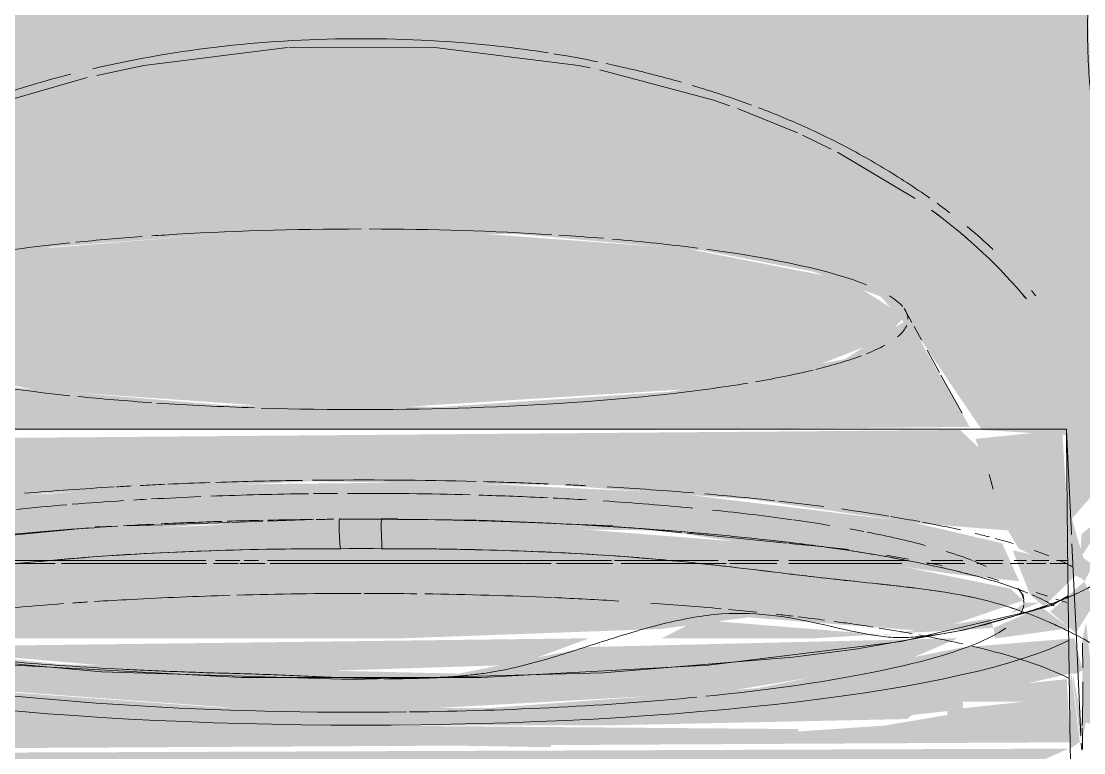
# Model space of a CAD drawing. Header units: millimetres. Extents: x 91786 to 132940, y -1987 to 10096.
# Drawn here: x 120222.26 to 120251.9, y 508.32 to 528.72 of the extents above; entities that cross this region are included whole.
import ezdxf

# ---------------------------------------------------------------- set-up
doc = ezdxf.new("R2010")
doc.units = ezdxf.units.MM
doc.linetypes.add('50_ШТРИХ_ш4_п2_', pattern=[150, 100, -50])
for name, color, linetype, lineweight in [('0-1', 7, 'Continuous', 9), ('A-DETL-2', 7, '50_ШТРИХ_ш4_п2_', 9), ('P-SANR-FIXT', 7, 'Continuous', 9)]:
    doc.layers.add(name, color=color, linetype=linetype, lineweight=lineweight)
doc.layers.add('0-2', color=7, linetype='Continuous', lineweight=9, transparency=0.7)

# ---------------------------------------------------------------- blocks, each defined once
blk = doc.blocks.new('смеситель для раковины - Default-V41-Развертка 1_66-3')
at = {"layer": '0-2'}
h = blk.add_hatch(color=256, dxfattribs=at)
h.paths.add_polyline_path([(-96635.123, 513.255), (-96635.039, 513.586), (-96635.123, 513.272)])
h.paths.add_polyline_path([(-96675.588, 513.513), (-96675.493, 513.838), (-96675.602, 513.654)])
h.paths.add_polyline_path([(-96675.265, 513.703), (-96675.549, 514.511), (-96675.44, 513.819), (-96675.27, 513.706)])
h.paths.add_polyline_path([(-96635.498, 513.736), (-96634.847, 514.747), (-96634.874, 514.907), (-96635.458, 514.416), (-96635.492, 513.847)])
h.paths.add_polyline_path([(-96675.936, 513.863), (-96676.161, 514.298), (-96675.953, 513.884)])
h.paths.add_polyline_path([(-96675.903, 514.127), (-96675.953, 514.587), (-96676.239, 514.41), (-96675.953, 514.16)])
h.paths.add_polyline_path([(-96675.839, 514.646), (-96675.953, 514.876), (-96675.953, 514.707)])
h.paths.add_polyline_path([(-96635.855, 514.709), (-96634.866, 515.835), (-96635.516, 536.962), (-96635.802, 540.343), (-96657.79, 540.57), (-96675.465, 540.218), (-96676.239, 515.326), (-96675.754, 515.276), (-96675.488, 515.697), (-96675.237, 517.323), (-96672.437, 517.609), (-96670.811, 520.41), (-96669.414, 521.431), (-96664.163, 522.43), (-96659.241, 522.806), (-96651.175, 522.783), (-96646.039, 522.33), (-96642.955, 521.742), (-96641.07, 521.047), (-96639.869, 519.727), (-96638.24, 517.323), (-96635.875, 517.181), (-96635.855, 514.747)])
h.paths.add_polyline_path([(-96674.706, 520.183), (-96674.783, 521.313), (-96674.615, 521.12), (-96674.701, 520.235)])
h.paths.add_polyline_path([(-96674.485, 520.44), (-96674.456, 521.554), (-96674.323, 521.31), (-96674.468, 520.531)])
for points in [[(-96655.557, 517.892), (-96646.066, 518.486), (-96642.984, 519.07), (-96640.978, 519.849), (-96640.393, 520.485), (-96641.994, 521.504), (-96646.461, 522.376), (-96652.712, 522.834), (-96659.241, 522.806), (-96664.948, 522.344), (-96668.061, 521.766), (-96670.154, 520.955), (-96670.601, 520.235), (-96669.069, 519.302), (-96664.63, 518.44), (-96657.781, 517.965), (-96656.75, 517.931)], [(-96647.79, 517.323), (-96638.58, 517.409), (-96640.302, 520.41), (-96642.063, 519.298), (-96646.952, 518.388), (-96653.332, 517.965), (-96659.354, 518.016), (-96665.047, 518.486), (-96668.421, 519.142), (-96670.154, 519.864), (-96670.952, 520.187), (-96672.557, 517.323), (-96647.824, 517.323)], [(-96673.707, 514.079), (-96670.467, 514.829), (-96664.29, 515.566), (-96656.933, 515.893), (-96650.021, 515.784), (-96644.623, 515.382), (-96639.954, 514.715), (-96637.5, 514.52), (-96638.277, 516.782), (-96638.85, 517.323), (-96672.711, 517.041), (-96673.613, 514.52), (-96673.7, 514.113)], [(-96673.978, 512.817), (-96668.096, 514.046), (-96659.894, 514.694), (-96647.178, 514.52), (-96639.069, 513.309), (-96637.197, 513.106), (-96637.677, 514.166), (-96640.227, 514.76), (-96646.918, 515.574), (-96653.22, 515.868), (-96661.007, 515.786), (-96666.651, 515.368), (-96671.304, 514.691), (-96673.722, 514.013), (-96673.954, 512.929)], [(-96654.396, 511.515), (-96647.17, 511.777), (-96644.754, 512.098), (-96639.634, 511.701), (-96637.082, 512.571), (-96637.447, 512.901), (-96643.096, 514.057), (-96651.183, 514.694), (-96659.133, 514.698), (-96665.047, 514.394), (-96672.041, 513.308), (-96674.046, 512.504), (-96673.131, 512.073), (-96669.472, 511.515), (-96654.487, 511.515)], [(-96648.763, 509.085), (-96640.329, 509.263), (-96640.185, 509.377), (-96638.769, 509.531), (-96638.769, 509.745), (-96637.068, 509.745), (-96636.996, 510.252), (-96635.804, 510.526), (-96635.589, 510.526), (-96635.427, 510.624), (-96635.658, 511.515), (-96638.769, 511.263), (-96644.529, 510.12), (-96652.019, 509.568), (-96659.368, 509.577), (-96665.921, 510.047), (-96670.736, 510.866), (-96674.002, 511.515), (-96675.677, 511.259), (-96675.459, 510.501), (-96674.837, 510.3), (-96673.789, 510.034), (-96671.16, 509.221), (-96670.229, 509.085), (-96649.144, 509.085)], [(-96655.557, 509.452), (-96645.482, 510.015), (-96640.479, 510.841), (-96638.913, 511.515), (-96649.198, 511.272), (-96652.817, 510.529), (-96663.91, 510.788), (-96668.955, 511.314), (-96672.854, 511.515), (-96672.344, 511.263), (-96666.584, 510.12), (-96658.935, 509.563), (-96658.202, 509.539)], [(-96658.928, 510.529), (-96651.193, 510.776), (-96649.198, 511.515), (-96668.63, 511.273), (-96661.969, 510.687), (-96658.935, 510.529)], [(-96650.259, 508.485), (-96650.259, 508.565), (-96643.36, 508.823), (-96643.36, 508.983), (-96655.839, 509.085), (-96667.753, 509.085), (-96667.753, 508.769), (-96650.841, 508.487)]]:
    blk.add_hatch(color=256, dxfattribs=at).paths.add_polyline_path(points)
h = blk.add_hatch(color=256, dxfattribs=at)
h.paths.add_polyline_path([(-96635.374, 513.1), (-96635.139, 513.567), (-96635.402, 513.746), (-96635.483, 513.994), (-96635.721, 514.828), (-96635.859, 515.081), (-96635.999, 517.323), (-96638.419, 517.076), (-96637.494, 514.491), (-96637.213, 514.016), (-96635.45, 513.18), (-96635.381, 513.108)])
h.paths.add_polyline_path([(-96675.628, 513.499), (-96675.603, 513.664), (-96675.811, 514.031), (-96675.776, 513.674), (-96675.635, 513.506)])
h.paths.add_polyline_path([(-96675.493, 515.389), (-96675.737, 515.02), (-96675.52, 514.978), (-96675.5, 515.288)])
h.paths.add_polyline_path([(-96675.145, 513.614), (-96673.648, 514.356), (-96672.872, 516.706), (-96672.872, 517.323), (-96675.239, 517.041), (-96675.154, 513.621)])
h.paths.add_polyline_path([(-96675.265, 513.699), (-96675.55, 513.892), (-96675.27, 513.702)])
h.paths.add_polyline_path([(-96675.587, 513.916), (-96675.783, 514.536), (-96675.884, 514.279), (-96675.67, 513.972), (-96675.603, 513.927)])
h.paths.add_polyline_path([(-96675.55, 514.491), (-96675.82, 514.806), (-96675.587, 514.511)])
h.paths.add_polyline_path([(-96634.858, 515.37), (-96634.834, 515.453), (-96634.859, 515.436)])
h = blk.add_hatch(color=256, dxfattribs=at)
h.paths.add_polyline_path([(-96636.507, 512.405), (-96635.578, 513.312), (-96636.329, 513.731), (-96637.382, 513.97), (-96636.891, 512.724), (-96636.508, 512.405)])
h.paths.add_polyline_path([(-96674.607, 512.407), (-96673.871, 513.316), (-96674.009, 513.981), (-96675, 513.487), (-96675.268, 513.392), (-96675.02, 512.926), (-96674.631, 512.437)])
h = blk.add_hatch(color=256, dxfattribs=at)
h.paths.add_polyline_path([(-96675.493, 511.664), (-96674.777, 512.62), (-96675.301, 512.932), (-96675.531, 512.932), (-96675.783, 512.895), (-96675.774, 511.957), (-96675.546, 511.72)])
h.paths.add_polyline_path([(-96635.62, 511.665), (-96635.082, 512.511), (-96635.382, 513.096), (-96636.333, 512.259), (-96635.645, 511.686)])
h = blk.add_hatch(color=256, dxfattribs=at)
h.paths.add_polyline_path([(-96637.836, 511.515), (-96635.779, 511.798), (-96636.585, 512.387), (-96637.912, 511.803), (-96637.885, 511.515)])
h.paths.add_polyline_path([(-96675.48, 511.515), (-96673.201, 511.803), (-96674.046, 512.278), (-96674.631, 512.387), (-96675.524, 511.515)])
h = blk.add_hatch(color=256, dxfattribs=at)
h.paths.add_polyline_path([(-96642.931, 511.515), (-96637.912, 511.803), (-96638.015, 512.065), (-96640.923, 511.609), (-96646.157, 512.029), (-96647.17, 511.515), (-96643.36, 511.515)])
h.paths.add_polyline_path([(-96672.635, 511.515), (-96671.423, 511.689), (-96673.201, 511.803), (-96672.638, 511.515)])
h.paths.add_polyline_path([(-96637.44, 512.195), (-96636.634, 512.511), (-96637.067, 512.504), (-96637.406, 512.223)])
h.paths.add_polyline_path([(-96673.673, 512.195), (-96674.483, 512.511), (-96674.508, 512.382), (-96673.764, 512.215)])
h = blk.add_hatch(color=256, dxfattribs=at)
h.paths.add_polyline_path([(-96655.557, 505.93), (-96646.136, 506.349), (-96640.884, 506.99), (-96636.996, 507.912), (-96635.822, 508.438), (-96675.291, 508.291), (-96672.344, 507.339), (-96665.788, 506.417), (-96658.803, 506.014)])
h.paths.add_polyline_path([(-96635.774, 508.438), (-96635.508, 508.618), (-96635.736, 510.526), (-96635.8, 510.241), (-96635.774, 508.439)])
h.paths.add_polyline_path([(-96635.438, 508.69), (-96635.344, 509.161), (-96635.06, 509.098), (-96635.041, 509.371), (-96635.334, 511.962), (-96635.439, 511.454), (-96635.439, 508.77)])
h.paths.add_polyline_path([(-96675.758, 510.246), (-96675.823, 512.008), (-96675.988, 512.02), (-96675.783, 510.28)])
h = blk.add_hatch(color=256, dxfattribs=at)
h.paths.add_polyline_path([(-96675.644, 510.501), (-96675.64, 510.501), (-96675.652, 510.501)])
h.paths.add_polyline_path([(-96635.779, 510.526), (-96635.779, 510.763), (-96635.804, 510.526)])
h = blk.add_hatch(color=256, dxfattribs=at)
h.paths.add_polyline_path([(-96675.395, 508.4), (-96635.777, 508.615), (-96635.871, 510.374), (-96637.068, 510.25), (-96637.068, 509.745), (-96639.199, 509.519), (-96639.199, 509.377), (-96640.884, 509.093), (-96640.884, 509.085), (-96644.736, 508.823), (-96644.815, 508.77), (-96667.753, 508.769), (-96667.753, 509.085), (-96671.84, 509.201), (-96675.611, 510.561), (-96675.644, 509.955), (-96675.432, 508.438)])
h.paths.add_polyline_path([(-96635.508, 508.618), (-96635.44, 509.093), (-96635.701, 510.526), (-96635.692, 510.292), (-96635.504, 508.77)])
at = {"layer": '0-1'}
for p, q in [((-96640.409, 520.708), (-96640.195, 520.322)), ((-96640.132, 520.208), (-96639.927, 519.84)), ((-96639.767, 519.55), (-96639.421, 518.927)), ((-96639.381, 518.854), (-96638.793, 517.795)), ((-96635.877, 517.35), (-96675.237, 517.35)), ((-96638.035, 516.078), (-96637.921, 515.671)), ((-96663.166, 514.599), (-96666.24, 514.297)), ((-96662.343, 514.639), (-96662.976, 514.618)), ((-96661.091, 514.682), (-96662.083, 514.648)), ((-96659.218, 514.745), (-96661.05, 514.683)), ((-96658.296, 514.776), (-96659.178, 514.746)), ((-96656.891, 514.823), (-96658.159, 514.78)), ((-96656.326, 514.842), (-96656.669, 514.831)), ((-96654.541, 514.842), (-96654.978, 514.848)), ((-96652.34, 514.809), (-96654.388, 514.839)), ((-96650.259, 514.721), (-96652.263, 514.806)), ((-96648.531, 514.647), (-96649.941, 514.707)), ((-96646.614, 514.457), (-96648.082, 514.603)), ((-96643.688, 514.167), (-96646.466, 514.443)), ((-96643.044, 514.103), (-96643.627, 514.161)), ((-96641.952, 513.995), (-96643.005, 514.1)), ((-96640.292, 513.719), (-96640.897, 513.832)), ((-96639.348, 513.544), (-96639.776, 513.623)), ((-96637.771, 513.125), (-96638.073, 513.222)), ((-96637.101, 512.757), (-96637.073, 512.581)), ((-96636.412, 512.687), (-96636.721, 512.787)), ((-96635.865, 512.511), (-96636.172, 512.61))]:
    blk.add_line(p, q, dxfattribs=at)
at = {"layer": '0-1', "flags": 128}
for points in [[(-96675.275, 512.695), (-96674.821, 512.428), (-96672.4, 511.751), (-96668.412, 511.086), (-96662.801, 510.58), (-96655.804, 510.366), (-96648.801, 510.552), (-96643.51, 510.989), (-96641.767, 511.211)], [(-96635.833, 512.698), (-96636.296, 512.427), (-96638.719, 511.749), (-96641.767, 511.211)]]:
    blk.add_lwpolyline(points, dxfattribs=at)
at = {"layer": 'P-SANR-FIXT'}
for p, q in [((-96643.386, 525.608), (-96645.062, 526.287)), ((-96642.441, 525.158), (-96643.247, 525.545)), ((-96640.102, 523.779), (-96642.263, 525.067)), ((-96635.876, 517.323), (-96635.829, 516.344)), ((-96635.829, 516.344), (-96635.756, 514.797)), ((-96654.968, 514.834), (-96656.139, 514.834)), ((-96635.756, 514.797), (-96635.738, 514.412)), ((-96656.123, 514.013), (-96655.9, 514.014)), ((-96655.9, 514.014), (-96655.67, 514.014)), ((-96655.67, 514.014), (-96655.44, 514.014)), ((-96659.892, 513.684), (-96668.539, 513.684)), ((-96665.844, 513.603), (-96664.09, 513.603)), ((-96663.913, 513.603), (-96659.868, 513.603)), ((-96659.674, 513.603), (-96658.99, 513.603)), ((-96658.943, 513.684), (-96659.616, 513.684)), ((-96658.946, 513.603), (-96658.234, 513.603)), ((-96658.424, 513.684), (-96658.823, 513.684)), ((-96648.576, 513.684), (-96658.173, 513.684)), ((-96658.096, 513.603), (-96651.048, 513.603)), ((-96651.032, 513.603), (-96650.259, 513.603)), ((-96650.108, 513.603), (-96648.539, 513.603)), ((-96645.595, 513.684), (-96648.488, 513.684)), ((-96648.299, 513.603), (-96645.371, 513.603)), ((-96643.918, 513.684), (-96645.319, 513.684)), ((-96645.269, 513.603), (-96643.956, 513.603)), ((-96640.347, 513.684), (-96643.627, 513.684)), ((-96643.627, 513.603), (-96640.474, 513.603)), ((-96639.764, 513.603), (-96638.713, 513.603)), ((-96638.77, 513.684), (-96639.654, 513.684)), ((-96637.65, 513.684), (-96638.406, 513.684)), ((-96638.384, 513.603), (-96637.661, 513.603)), ((-96637.445, 513.603), (-96637.065, 513.603)), ((-96636.996, 513.684), (-96637.339, 513.684)), ((-96636.996, 513.603), (-96636.452, 513.603)), ((-96636.372, 513.684), (-96636.85, 513.684)), ((-96636.333, 513.603), (-96635.844, 513.603)), ((-96635.845, 513.684), (-96636.157, 513.684))]:
    blk.add_line(p, q, dxfattribs=at)
at = {"layer": 'P-SANR-FIXT', "flags": 128}
for points in [[(-96657.608, 527.99), (-96661.617, 527.49), (-96662.935, 527.211)], [(-96649.164, 527.425), (-96649.496, 527.49), (-96653.504, 527.99), (-96657.572, 527.993)], [(-96645.271, 526.362), (-96645.758, 526.529), (-96648.895, 527.37)], [(-96663.2, 527.148), (-96665.355, 526.529), (-96665.848, 526.36)], [(-96655.44, 514.014), (-96655.21, 514.014), (-96654.986, 514.013)], [(-96635.726, 514.151), (-96635.602, 511.501), (-96635.476, 508.795)], [(-96675.527, 512.766), (-96674.457, 512.33), (-96670.624, 511.425), (-96665.249, 510.768), (-96658.9, 510.42), (-96652.213, 510.42), (-96645.863, 510.768), (-96640.489, 511.425), (-96636.656, 512.33), (-96635.581, 512.768)]]:
    blk.add_lwpolyline(points, dxfattribs=at)
at = {"layer": 'P-SANR-FIXT'}
for centre, major_axis, ratio, start_param, end_param in [((-96655.557, 520.41), (-15.255, 0), 0.165048, 4.712389, 5.079841), ((-96655.557, 520.41), (15.255, 0), 0.165048, 1.214443, 1.555858), ((-96655.557, 520.41), (15.255, 0), 0.165048, 1.98277, 2.119429), ((-96655.557, 520.41), (15.255, 0), 0.165048, 1.938249, 1.963495), ((-96655.557, 520.41), (15.255, 0), 0.165048, 1.111867, 1.2012), ((-96655.557, 520.41), (15.255, 0), 0.165048, 0.907551, 1.093304), ((-96655.557, 520.41), (15.255, 0), 0.165048, 2.13234, 2.344365), ((-96655.557, 520.41), (15.255, 0), 0.165048, 0.392699, 0.886151), ((-96655.557, 520.41), (15.255, 0), 0.165048, 0.140451, 0.261159), ((-96655.557, 520.41), (15.255, 0), 0.165048, 0, 0.118893), ((-96655.557, 520.41), (15.255, 0), 0.165048, 6.086836, 6.216933), ((-96655.557, 520.41), (15.255, 0), 0.165048, 5.890486, 5.991645), ((-96655.557, 520.41), (15.255, 0), 0.165048, 5.694137, 5.86819), ((-96655.557, 520.41), (15.255, 0), 0.165048, 5.518222, 5.685789), ((-96655.557, 520.41), (15.255, 0), 0.165048, 3.939403, 4.150846), ((-96655.557, 520.41), (15.255, 0), 0.165048, 5.301438, 5.497787), ((-96655.557, 520.41), (15.255, 0), 0.165048, 4.167771, 4.31969), ((-96655.557, 520.41), (15.255, 0), 0.165048, 4.528384, 5.301398), ((-96655.557, 520.41), (15.255, 0), 0.165048, 4.329723, 4.516039), ((-96655.557, 512.511), (20.75, 0), 0.164722, 1.837824, 1.87226), ((-96655.557, 512.511), (20.75, 0), 0.164722, 1.775703, 1.833915), ((-96655.557, 512.511), (20.75, 0), 0.164722, 1.649579, 1.767509), ((-96655.557, 512.511), (20.75, 0), 0.164722, 1.415421, 1.63616), ((-96655.557, 512.511), (20.75, 0), 0.164722, 1.316847, 1.405769), ((-96655.557, 512.511), (20.75, 0), 0.164722, 1.263988, 1.29194), ((-96655.557, 512.511), (20.75, 0), 0.164722, 1.909352, 2.040673), ((-96655.557, 512.511), (20.75, 0), 0.164722, 1.884956, 1.906037), ((-96655.557, 512.504), (18.489, 0), 0.165048, 1.650132, 1.7996), ((-96655.557, 512.504), (18.489, 0), 0.165048, 1.606266, 1.642818), ((-96655.557, 512.504), (18.489, 0), 0.165048, 1.405496, 1.591612), ((-96655.557, 512.504), (18.489, 0), 0.165048, 1.285204, 1.392197), ((-96655.557, 512.511), (20.75, 0), 0.164722, 1.107088, 1.233615), ((-96655.557, 512.511), (20.75, 0), 0.164722, 0.981548, 1.090289), ((-96655.557, 512.504), (18.489, 0), 0.165048, 2.030796, 2.117989), ((-96655.557, 512.504), (18.489, 0), 0.165048, 1.937067, 2.021773), ((-96655.557, 512.504), (18.489, 0), 0.165048, 1.90047, 1.920975), ((-96655.557, 512.504), (18.489, 0), 0.165048, 1.815187, 1.892832), ((-96655.557, 512.504), (18.489, 0), 0.165048, 1.224222, 1.27678), ((-96655.557, 512.504), (18.489, 0), 0.165048, 1.046694, 1.196789), ((-96655.557, 512.511), (20.75, 0), 0.164722, 0.899688, 0.974769), ((-96655.557, 512.504), (18.489, 0), 0.165048, 0.86268, 1.011803), ((-96655.557, 512.511), (20.75, 0), 0.164722, 0.782393, 0.868844), ((-96655.557, 512.511), (20.75, 0), 0.164722, 0.721199, 0.778157), ((-96655.557, 512.504), (18.489, 0), 0.165048, 0.785398, 0.860345), ((-96655.557, 512.511), (20.75, 0), 0.164722, 0.633632, 0.71512), ((-96655.557, 512.504), (18.489, 0), 0.165048, 0.709718, 0.741785), ((-96655.557, 512.504), (18.489, 0), 0.165048, 0.552815, 0.70236), ((-96655.557, 512.511), (20.75, 0), 0.164722, 0.56452, 0.599793), ((-96655.557, 512.511), (20.75, 0), 0.164722, 0.502264, 0.55021), ((-96655.557, 512.504), (18.489, 0), 0.165048, 0.397391, 0.489527), ((-96655.557, 512.511), (20.75, 0), 0.164722, 0.390955, 0.439261), ((-96655.557, 512.504), (18.489, 0), 0.165048, 0.338884, 0.392699), ((-96655.557, 512.511), (20.75, 0), 0.164722, 0.318137, 0.351042), ((-96655.557, 512.511), (20.75, 0), 0.164722, 0.297823, 0.314159), ((-96655.557, 512.504), (18.489, 0), 0.165048, 0.042765, 0.131154), ((-96655.557, 509.348), (20.75, 0), 0.164722, 1.947174, 1.969331), ((-96655.557, 509.348), (20.75, 0), 0.164722, 1.885205, 1.9374), ((-96655.557, 509.348), (20.75, 0), 0.164722, 1.747924, 1.884956), ((-96655.557, 509.348), (20.75, 0), 0.164722, 1.570796, 1.738521), ((-96655.557, 509.348), (20.75, 0), 0.164722, 1.495724, 1.566732), ((-96655.557, 509.348), (20.75, 0), 0.164722, 1.311248, 1.485095), ((-96655.557, 509.348), (20.75, 0), 0.164722, 1.21704, 1.309273), ((-96655.557, 512.504), (18.489, 0), 0.165048, 0, 0.025345), ((-96655.557, 509.348), (20.75, 0), 0.164722, 1.98256, 2.13173), ((-96655.557, 509.348), (20.75, 0), 0.164722, 1.065551, 1.170557), ((-96655.557, 509.348), (20.75, 0), 0.164722, 1.009863, 1.054074), ((-96655.557, 512.504), (18.489, 0), 0.165048, 6.179211, 6.265233), ((-96655.557, 509.348), (20.75, 0), 0.164722, 0.951279, 0.978685), ((-96655.557, 509.348), (20.75, 0), 0.164722, 0.898248, 0.942478), ((-96655.557, 509.348), (20.75, 0), 0.164722, 0.849268, 0.881405), ((-96655.557, 509.348), (20.75, 0), 0.164722, 0.81153, 0.847123), ((-96655.557, 509.348), (20.75, 0), 0.164722, 0.736298, 0.80039), ((-96655.557, 512.504), (18.489, 0), 0.165048, 5.890486, 6.049146), ((-96655.557, 512.511), (20.75, 0), 0.164722, 3.455752, 5.969026), ((-96655.557, 512.504), (18.489, 0), 0.165048, 5.497787, 5.890486), ((-96655.557, 509.348), (20.75, 0), 0.164722, 0.694216, 0.72308), ((-96655.557, 509.348), (20.75, 0), 0.164722, 0.628319, 0.694216), ((-96655.557, 509.348), (20.75, 0), 0.164722, 0.314159, 0.607352), ((-96655.557, 512.504), (18.489, 0), 0.165048, 3.926991, 4.781106), ((-96655.557, 512.504), (18.489, 0), 0.165048, 5.259264, 5.497787), ((-96655.557, 512.504), (18.489, 0), 0.165048, 4.785617, 5.243649)]:
    blk.add_ellipse(centre, major_axis=major_axis, ratio=ratio, start_param=start_param, end_param=end_param, dxfattribs=at)
for points, knots in [([(-96634.574, 513.459), (-96634.582, 513.449), (-96634.608, 513.511), (-96634.651, 513.87), (-96634.674, 514.396), (-96634.681, 514.885), (-96634.682, 515.198), (-96634.683, 515.448), (-96634.677, 515.724), (-96634.656, 516.137), (-96634.599, 516.957), (-96634.509, 518.334), (-96634.517, 519.779), (-96634.605, 520.855), (-96634.692, 521.467), (-96634.767, 521.918), (-96634.834, 522.36), (-96634.934, 523.103), (-96635.019, 524.091), (-96635.056, 525.012), (-96635.091, 525.638), (-96635.12, 525.992), (-96635.15, 526.258), (-96635.183, 526.52), (-96635.219, 526.856), (-96635.269, 527.422), (-96635.298, 528.181), (-96635.283, 529.077), (-96635.274, 530.027), (-96635.309, 531.03), (-96635.354, 532.361), (-96635.441, 534.685), (-96635.535, 537.798), (-96635.63, 539.673), (-96635.653, 540.34)], [0, 0, 0, 0, 0.035714, 0.071429, 0.107143, 0.125, 0.133929, 0.142857, 0.151786, 0.160714, 0.178571, 0.214286, 0.25, 0.267857, 0.285714, 0.294643, 0.303571, 0.321429, 0.357143, 0.392857, 0.410714, 0.419643, 0.428571, 0.4375, 0.446429, 0.464286, 0.5, 0.535714, 0.571429, 0.607143, 0.642857, 0.714286, 0.857143, 1, 1, 1, 1]), ([(-96650.343, 527.838), (-96650.805, 527.911), (-96652.519, 528.141), (-96655.557, 528.301), (-96659.394, 528.1), (-96661.857, 527.673), (-96663.045, 527.395)], [0.4236296, 0.4236296, 0.4236296, 0.4236296, 0.4444444, 0.5, 0.5555556, 0.6111111, 0.6111111, 0.6111111, 0.6111111]), ([(-96646.626, 527.02), (-96647.098, 527.155), (-96647.792, 527.336), (-96648.502, 527.494), (-96648.72, 527.54)], [0.36601182, 0.36601182, 0.36601182, 0.36601182, 0.38888889, 0.39899244, 0.39899244, 0.39899244, 0.39899244]), ([(-96663.66, 527.244), (-96664.042, 527.147), (-96664.707, 526.962), (-96665.633, 526.67), (-96666.177, 526.483), (-96666.444, 526.384)], [0.62077077, 0.62077077, 0.62077077, 0.62077077, 0.63888889, 0.65277778, 0.66666667, 0.66666667, 0.66666667, 0.66666667]), ([(-96639.689, 523.785), (-96639.898, 523.933), (-96640.524, 524.356), (-96641.644, 525.03), (-96643.035, 525.732), (-96644.005, 526.134), (-96644.47, 526.31)], [0.23547343, 0.23547343, 0.23547343, 0.23547343, 0.25, 0.27777778, 0.30555556, 0.32988993, 0.32988993, 0.32988993, 0.32988993]), ([(-96637.931, 522.357), (-96637.975, 522.399), (-96638.207, 522.617), (-96638.451, 522.829), (-96638.654, 522.997)], [0.19065292, 0.19065292, 0.19065292, 0.19065292, 0.19444444, 0.21021726, 0.21021726, 0.21021726, 0.21021726]), ([(-96656.137, 514.013), (-96656.154, 514.2), (-96656.171, 514.464), (-96656.175, 514.711), (-96656.167, 514.844), (-96656.152, 514.859), (-96656.139, 514.834)], [0, 0, 0, 0, 0.363636, 0.545455, 0.727273, 1, 1, 1, 1]), ([(-96656.17, 514.517), (-96656.173, 514.588), (-96656.175, 514.711), (-96656.167, 514.844), (-96656.152, 514.859), (-96656.139, 514.834)], [0.3636364, 0.3636364, 0.3636364, 0.3636364, 0.5454545, 0.7272727, 1, 1, 1, 1]), ([(-96656.174, 514.699), (-96656.173, 514.749), (-96656.167, 514.844), (-96656.152, 514.859), (-96656.139, 514.834)], [0.5454545, 0.5454545, 0.5454545, 0.5454545, 0.7272727, 1, 1, 1, 1]), ([(-96656.137, 514.013), (-96656.154, 514.2), (-96656.171, 514.464), (-96656.175, 514.711), (-96656.167, 514.844), (-96656.152, 514.859), (-96656.139, 514.834)], [0, 0, 0, 0, 0.363636, 0.545455, 0.727273, 1, 1, 1, 1]), ([(-96654.995, 514.518), (-96654.997, 514.588), (-96654.998, 514.712), (-96654.99, 514.845), (-96654.978, 514.859), (-96654.968, 514.834)], [0.3636364, 0.3636364, 0.3636364, 0.3636364, 0.5454545, 0.7272727, 1, 1, 1, 1]), ([(-96654.995, 514.518), (-96654.997, 514.588), (-96654.998, 514.712), (-96654.99, 514.845), (-96654.978, 514.859), (-96654.968, 514.834)], [0.3636364, 0.3636364, 0.3636364, 0.3636364, 0.5454545, 0.7272727, 1, 1, 1, 1]), ([(-96654.972, 514.013), (-96654.984, 514.2), (-96654.996, 514.465), (-96654.998, 514.712), (-96654.99, 514.845), (-96654.978, 514.859), (-96654.968, 514.834)], [0, 0, 0, 0, 0.363636, 0.545455, 0.727273, 1, 1, 1, 1]), ([(-96654.972, 514.013), (-96654.984, 514.2), (-96654.996, 514.465), (-96654.998, 514.712), (-96654.99, 514.845), (-96654.978, 514.859), (-96654.968, 514.834)], [0, 0, 0, 0, 0.363636, 0.545455, 0.727273, 1, 1, 1, 1]), ([(-96654.972, 514.013), (-96654.984, 514.2), (-96654.996, 514.465), (-96654.998, 514.712), (-96654.99, 514.845), (-96654.978, 514.859), (-96654.968, 514.834)], [0, 0, 0, 0, 0.363636, 0.545455, 0.727273, 1, 1, 1, 1]), ([(-96636.954, 512.777), (-96637.195, 512.876), (-96637.74, 513.071), (-96638.743, 513.347), (-96639.702, 513.562), (-96640.531, 513.725), (-96641.391, 513.88), (-96642.566, 514.061), (-96644.13, 514.254), (-96645.796, 514.421), (-96649.213, 514.704), (-96652.296, 514.822), (-96654.968, 514.834)], [0.25, 0.25, 0.25, 0.25, 0.3125, 0.375, 0.4375, 0.46875, 0.5, 0.5625, 0.625, 0.6875, 0.75, 1, 1, 1, 1]), ([(-96663.65, 514.553), (-96664.23, 514.51), (-96665.199, 514.43), (-96666.144, 514.337), (-96666.525, 514.296)], [0.25, 0.25, 0.25, 0.25, 0.3125, 0.3561142, 0.3561142, 0.3561142, 0.3561142]), ([(-96643.502, 514.174), (-96643.714, 514.2), (-96644.46, 514.287), (-96645.429, 514.384), (-96646.186, 514.451), (-96646.378, 514.468)], [0.599705, 0.599705, 0.599705, 0.599705, 0.625, 0.6875, 0.7087172, 0.7087172, 0.7087172, 0.7087172]), ([(-96676.667, 510.543), (-96676.668, 510.7), (-96676.508, 511.029), (-96675.756, 511.538), (-96674.514, 512.087), (-96672.257, 512.771), (-96668.485, 513.234), (-96662.629, 513.905), (-96658.258, 514.013), (-96656.123, 514.013)], [0, 0, 0, 0, 0.1, 0.2, 0.3, 0.4, 0.6, 0.8, 1, 1, 1, 1]), ([(-96654.986, 514.013), (-96653.919, 514.016), (-96651.762, 513.986), (-96648.567, 513.845), (-96645.551, 513.557), (-96642.79, 513.198), (-96640.36, 512.962), (-96638.287, 512.669), (-96636.876, 512.195), (-96635.973, 511.79), (-96635.413, 511.506), (-96634.975, 511.249), (-96634.559, 510.914), (-96634.439, 510.684), (-96634.44, 510.543)], [0, 0, 0, 0, 0.1, 0.2, 0.3, 0.4, 0.5, 0.6, 0.7, 0.75, 0.8, 0.85, 0.9, 1, 1, 1, 1]), ([(-96651.959, 513.975), (-96651.896, 513.973), (-96651.318, 513.957), (-96650.742, 513.936), (-96650.234, 513.913)], [0.09406762, 0.09406762, 0.09406762, 0.09406762, 0.1, 0.1479675, 0.1479675, 0.1479675, 0.1479675]), ([(-96640.241, 513.668), (-96640.338, 513.686), (-96640.576, 513.732), (-96640.819, 513.776), (-96640.964, 513.802)], [0.45413704, 0.45413704, 0.45413704, 0.45413704, 0.46875, 0.48960412, 0.48960412, 0.48960412, 0.48960412]), ([(-96676.539, 513.459), (-96676.239, 513.086), (-96674.929, 512.366), (-96671.67, 511.657), (-96668.256, 511.156), (-96665.374, 510.845), (-96662.768, 510.673), (-96660.865, 510.589), (-96659.762, 510.551), (-96658.929, 510.53), (-96658.088, 510.503), (-96656.958, 510.451), (-96655.541, 510.388), (-96654.135, 510.379), (-96653.158, 510.429), (-96652.602, 510.479), (-96652.185, 510.526), (-96651.769, 510.591), (-96651.214, 510.705), (-96650.24, 510.961), (-96648.833, 511.427), (-96647.13, 511.952), (-96645.473, 512.258), (-96643.969, 512.175), (-96642.643, 511.898), (-96641.662, 511.657), (-96641.009, 511.56), (-96640.64, 511.535), (-96640.363, 511.535), (-96640.087, 511.551), (-96639.723, 511.583), (-96639.097, 511.671), (-96638.239, 511.863), (-96637.454, 512.095), (-96636.888, 512.278), (-96636.502, 512.405), (-96636.152, 512.527), (-96635.723, 512.696), (-96635.082, 512.999), (-96634.724, 513.273), (-96634.574, 513.459)], [0, 0, 0, 0, 0.111111, 0.222222, 0.277778, 0.333333, 0.388889, 0.416667, 0.430556, 0.444444, 0.458333, 0.472222, 0.5, 0.527778, 0.541667, 0.548611, 0.555556, 0.5625, 0.569444, 0.583333, 0.611111, 0.638889, 0.666667, 0.694444, 0.722222, 0.75, 0.763889, 0.770833, 0.777778, 0.784722, 0.791667, 0.805556, 0.833333, 0.861111, 0.875, 0.888889, 0.902778, 0.916667, 0.944444, 1, 1, 1, 1]), ([(-96676.539, 513.459), (-96676.239, 513.086), (-96674.929, 512.366), (-96671.67, 511.657), (-96668.256, 511.156), (-96665.374, 510.845), (-96662.768, 510.673), (-96660.865, 510.589), (-96659.762, 510.551), (-96658.929, 510.53), (-96658.088, 510.503), (-96656.958, 510.451), (-96655.541, 510.388), (-96654.135, 510.379), (-96653.158, 510.429), (-96652.602, 510.479), (-96652.185, 510.526), (-96651.769, 510.591), (-96651.214, 510.705), (-96650.24, 510.961), (-96648.833, 511.427), (-96647.13, 511.952), (-96645.473, 512.258), (-96643.969, 512.175), (-96642.643, 511.898), (-96641.662, 511.657), (-96641.009, 511.56), (-96640.64, 511.535), (-96640.363, 511.535), (-96640.087, 511.551), (-96639.723, 511.583), (-96639.097, 511.671), (-96638.239, 511.863), (-96637.454, 512.095), (-96636.888, 512.278), (-96636.502, 512.405), (-96636.152, 512.527), (-96635.723, 512.696), (-96635.082, 512.999), (-96634.724, 513.273), (-96634.574, 513.459)], [0, 0, 0, 0, 0.111111, 0.222222, 0.277778, 0.333333, 0.388889, 0.416667, 0.430556, 0.444444, 0.458333, 0.472222, 0.5, 0.527778, 0.541667, 0.548611, 0.555556, 0.5625, 0.569444, 0.583333, 0.611111, 0.638889, 0.666667, 0.694444, 0.722222, 0.75, 0.763889, 0.770833, 0.777778, 0.784722, 0.791667, 0.805556, 0.833333, 0.861111, 0.875, 0.888889, 0.902778, 0.916667, 0.944444, 1, 1, 1, 1]), ([(-96646.131, 513.603), (-96645.951, 513.584), (-96645.59, 513.545), (-96645.235, 513.504), (-96645.058, 513.483)], [0.28152153, 0.28152153, 0.28152153, 0.28152153, 0.3, 0.31868453, 0.31868453, 0.31868453, 0.31868453]), ([(-96638.331, 513.231), (-96638.472, 513.269), (-96638.821, 513.359), (-96639.194, 513.447), (-96639.419, 513.497)], [0.34888211, 0.34888211, 0.34888211, 0.34888211, 0.375, 0.4114388, 0.4114388, 0.4114388, 0.4114388]), ([(-96641.219, 513.042), (-96640.946, 513.012), (-96640.573, 512.971), (-96640.214, 512.928), (-96640.113, 512.915)], [0.46542546, 0.46542546, 0.46542546, 0.46542546, 0.5, 0.5137624, 0.5137624, 0.5137624, 0.5137624]), ([(-96675.503, 512.751), (-96675.243, 512.631), (-96674.076, 512.18), (-96671.67, 511.657), (-96668.256, 511.156), (-96665.374, 510.845), (-96662.768, 510.673), (-96660.865, 510.589), (-96659.762, 510.551), (-96659.206, 510.537), (-96658.928, 510.529)], [0.0726928, 0.0726928, 0.0726928, 0.0726928, 0.1111111, 0.2222222, 0.2777778, 0.3333333, 0.3888889, 0.4166667, 0.4305556, 0.4444444, 0.4444444, 0.4444444, 0.4444444]), ([(-96652.185, 510.529), (-96652.047, 510.548), (-96651.769, 510.591), (-96651.214, 510.705), (-96650.24, 510.961), (-96648.833, 511.427), (-96647.13, 511.952), (-96645.473, 512.258), (-96643.969, 512.175), (-96642.643, 511.898), (-96641.662, 511.657), (-96641.009, 511.56), (-96640.64, 511.535), (-96640.363, 511.535), (-96640.087, 511.551), (-96639.723, 511.583), (-96639.097, 511.671), (-96638.239, 511.863), (-96637.454, 512.095), (-96636.888, 512.278), (-96636.502, 512.405), (-96636.152, 512.527), (-96635.853, 512.644), (-96635.679, 512.721), (-96635.605, 512.755)], [0.5555556, 0.5555556, 0.5555556, 0.5555556, 0.5625, 0.5694444, 0.5833333, 0.6111111, 0.6388889, 0.6666667, 0.6944444, 0.7222222, 0.75, 0.7638889, 0.7708333, 0.7777778, 0.7847222, 0.7916667, 0.8055556, 0.8333333, 0.8611111, 0.875, 0.8888889, 0.9027778, 0.9166667, 0.9275586, 0.9275586, 0.9275586, 0.9275586]), ([(-96636.226, 512.417), (-96636.257, 512.436), (-96636.436, 512.541), (-96636.644, 512.644), (-96636.836, 512.727)], [0.17633771, 0.17633771, 0.17633771, 0.17633771, 0.1875, 0.23953236, 0.23953236, 0.23953236, 0.23953236]), ([(-96636.352, 511.957), (-96636.226, 511.902), (-96636.005, 511.8), (-96635.803, 511.702), (-96635.714, 511.657)], [0.72240097, 0.72240097, 0.72240097, 0.72240097, 0.75, 0.77353724, 0.77353724, 0.77353724, 0.77353724]), ([(-96658.928, 510.529), (-96658.649, 510.521), (-96658.088, 510.503), (-96656.958, 510.451), (-96655.541, 510.388), (-96654.135, 510.379), (-96653.158, 510.429), (-96652.602, 510.479), (-96652.324, 510.511), (-96652.185, 510.529)], [0.4444444, 0.4444444, 0.4444444, 0.4444444, 0.4583333, 0.4722222, 0.5, 0.5277778, 0.5416667, 0.5486111, 0.5555556, 0.5555556, 0.5555556, 0.5555556])]:
    blk.add_open_spline(points, degree=3, knots=knots, dxfattribs=at)
for points in [[(-96648.96, 527.59), (-96649.361, 527.671), (-96649.767, 527.746), (-96650.177, 527.812)], [(-96644.669, 526.384), (-96645.204, 526.581), (-96645.756, 526.763), (-96646.324, 526.932)], [(-96639.132, 523.377), (-96639.249, 523.466), (-96639.369, 523.555), (-96639.49, 523.643)], [(-96636.998, 520.976), (-96637.72, 521.853), (-96638.604, 522.688), (-96639.645, 523.454)], [(-96639.25, 523.154), (-96639.379, 523.255), (-96639.511, 523.355), (-96639.645, 523.454)], [(-96638.591, 522.609), (-96638.7, 522.704), (-96638.811, 522.799), (-96638.924, 522.892)], [(-96636.998, 520.976), (-96637.043, 521.031), (-96637.089, 521.086), (-96637.135, 521.14)], [(-96636.739, 521.067), (-96636.778, 521.115), (-96636.818, 521.164), (-96636.858, 521.212)], [(-96635.686, 503.376), (-96635.689, 503.44), (-96635.698, 503.8), (-96635.717, 504.98), (-96635.747, 506.683), (-96635.78, 508.743), (-96635.811, 510.961), (-96635.84, 513.12), (-96635.859, 515.009), (-96635.873, 516.443), (-96635.878, 517.282), (-96635.877, 517.387), (-96635.876, 517.323)], [(-96662.35, 514.64), (-96662.789, 514.614), (-96663.222, 514.585), (-96663.65, 514.553)], [(-96661.344, 514.696), (-96661.629, 514.682), (-96661.911, 514.666), (-96662.19, 514.65)], [(-96659.448, 514.774), (-96660.021, 514.755), (-96660.583, 514.733), (-96661.136, 514.706)], [(-96658.294, 514.805), (-96658.63, 514.798), (-96658.963, 514.789), (-96659.292, 514.779)], [(-96656.944, 514.828), (-96657.353, 514.823), (-96657.757, 514.817), (-96658.157, 514.808)], [(-96656.328, 514.833), (-96656.491, 514.832), (-96656.653, 514.831), (-96656.815, 514.829)], [(-96656.174, 514.699), (-96656.173, 514.749), (-96656.171, 514.787), (-96656.167, 514.812)], [(-96656.17, 514.517), (-96656.173, 514.588), (-96656.174, 514.649), (-96656.174, 514.699)], [(-96656.167, 514.812), (-96656.161, 514.85), (-96656.152, 514.859), (-96656.139, 514.834)], [(-96656.167, 514.812), (-96656.163, 514.836), (-96656.158, 514.848), (-96656.152, 514.848)], [(-96656.152, 514.848), (-96656.148, 514.848), (-96656.144, 514.843), (-96656.139, 514.834)], [(-96654.995, 514.518), (-96654.997, 514.588), (-96654.998, 514.712), (-96654.993, 514.788), (-96654.99, 514.813)], [(-96654.99, 514.813), (-96654.987, 514.836), (-96654.983, 514.848), (-96654.978, 514.848)], [(-96654.978, 514.848), (-96654.975, 514.848), (-96654.972, 514.844), (-96654.968, 514.834)], [(-96654.487, 514.831), (-96654.647, 514.832), (-96654.807, 514.833), (-96654.968, 514.834)], [(-96650.137, 514.714), (-96651.459, 514.776), (-96652.832, 514.814), (-96654.265, 514.829)], [(-96647.671, 514.569), (-96648.426, 514.623), (-96649.197, 514.669), (-96649.986, 514.707)], [(-96656.158, 514.282), (-96656.164, 514.367), (-96656.168, 514.447), (-96656.17, 514.517)], [(-96654.984, 514.218), (-96654.989, 514.328), (-96654.993, 514.43), (-96654.995, 514.518)], [(-96646.535, 514.481), (-96646.859, 514.508), (-96647.185, 514.534), (-96647.514, 514.558)], [(-96658.388, 513.992), (-96657.916, 514.001), (-96657.444, 514.007), (-96656.973, 514.01)], [(-96656.894, 514.011), (-96656.637, 514.012), (-96656.38, 514.013), (-96656.123, 514.013)], [(-96656.137, 514.013), (-96656.145, 514.106), (-96656.152, 514.197), (-96656.158, 514.282)], [(-96654.986, 514.013), (-96654.36, 514.015), (-96653.73, 514.01), (-96653.1, 514)], [(-96654.972, 514.013), (-96654.977, 514.083), (-96654.981, 514.152), (-96654.984, 514.218)], [(-96652.982, 513.998), (-96652.717, 513.993), (-96652.451, 513.988), (-96652.186, 513.981)], [(-96642.906, 514.099), (-96643.075, 514.121), (-96643.248, 514.143), (-96643.423, 514.165)], [(-96642.066, 513.982), (-96642.238, 514.007), (-96642.413, 514.032), (-96642.592, 514.057)], [(-96663.992, 513.706), (-96663.859, 513.718), (-96663.725, 513.729), (-96663.591, 513.74)], [(-96663.567, 513.742), (-96663.219, 513.77), (-96662.867, 513.796), (-96662.512, 513.82)], [(-96662.512, 513.82), (-96662.357, 513.831), (-96662.201, 513.841), (-96662.045, 513.85)], [(-96662.04, 513.85), (-96660.862, 513.922), (-96659.65, 513.967), (-96658.436, 513.991)], [(-96650.008, 513.903), (-96649.607, 513.883), (-96649.209, 513.861), (-96648.815, 513.835)], [(-96648.597, 513.82), (-96647.92, 513.774), (-96647.255, 513.716), (-96646.607, 513.652)], [(-96641.571, 513.905), (-96641.688, 513.924), (-96641.807, 513.942), (-96641.927, 513.961)], [(-96641.183, 513.84), (-96641.279, 513.857), (-96641.377, 513.873), (-96641.476, 513.889)], [(-96665.769, 513.535), (-96665.295, 513.585), (-96664.81, 513.633), (-96664.316, 513.677)], [(-96644.786, 513.451), (-96644.566, 513.425), (-96644.35, 513.399), (-96644.136, 513.373)], [(-96643.628, 513.311), (-96643.362, 513.279), (-96643.101, 513.248), (-96642.845, 513.218)], [(-96642.845, 513.218), (-96642.486, 513.177), (-96642.137, 513.14), (-96641.798, 513.103)], [(-96639.68, 512.858), (-96639.576, 512.844), (-96639.473, 512.829), (-96639.372, 512.813)], [(-96637.55, 512.997), (-96637.622, 513.021), (-96637.696, 513.045), (-96637.771, 513.068)], [(-96637.081, 512.828), (-96637.154, 512.856), (-96637.229, 512.885), (-96637.307, 512.913)], [(-96638.774, 512.711), (-96638.674, 512.692), (-96638.575, 512.672), (-96638.478, 512.651)], [(-96637.575, 512.414), (-96637.439, 512.372), (-96637.306, 512.328), (-96637.178, 512.283)], [(-96635.423, 510.687), (-96635.426, 510.917), (-96635.43, 511.146), (-96635.436, 511.375)], [(-96635.44, 509.085), (-96635.428, 509.49), (-96635.421, 509.895), (-96635.421, 510.3)], [(-96635.437, 508.438), (-96635.433, 508.516), (-96635.434, 508.711), (-96635.439, 509.021)], [(-96635.467, 508.59), (-96635.451, 508.406), (-96635.442, 508.355), (-96635.437, 508.438)]]:
    blk.add_open_spline(points, degree=3, dxfattribs=at)

msp = doc.modelspace()

# ---------------------------------------------------------------- linework, layer by layer
at = {"layer": 'A-DETL-2'}
msp.add_line((120231.272, 1100), (120231.272, 235), dxfattribs=at)

# ---------------------------------------------------------------- block references
at = {"layer": 'P-SANR-FIXT'}
msp.add_blockref('смеситель для раковины - Default-V41-Развертка 1_66-3', (216887.297, 0), dxfattribs=at)

doc.saveas('drawing.dxf')
